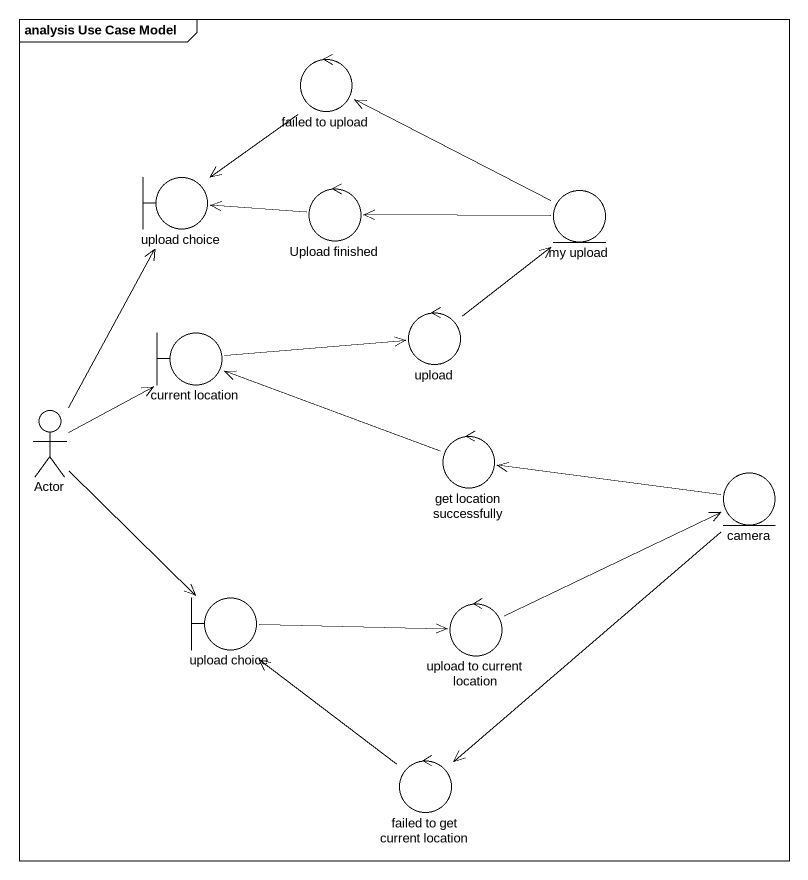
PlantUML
@startuml
mainframe analysis Use Case Model
control "failed to upload" as failed_to_upload
boundary "upload choice" as upload_choice
control "Upload finished" as Upload_finished
entity "my upload" as my_upload
boundary "current location" as current_location
control upload
actor "Actor" as Actor_
control "get location successfully" as get_location_successfully
entity camera
boundary "upload choice" as upload_choice_2
control "upload to current location" as upload_to_current_location
control "failed to get current location" as failed_to_get_current
failed_to_upload --> upload_choice
Upload_finished -left-> upload_choice
my_upload -left-> failed_to_upload
my_upload -left-> Upload_finished
current_location -right-> upload
upload -up-> my_upload
Actor_ -up-> upload_choice
Actor_ -right-> current_location
Actor_ --> upload_choice_2
get_location_successfully -left-> current_location
camera -left-> get_location_successfully
camera --> failed_to_get_current
upload_choice_2 -right-> upload_to_current_location
upload_to_current_location -right-> camera
failed_to_get_current -up-> upload_choice_2
@enduml
